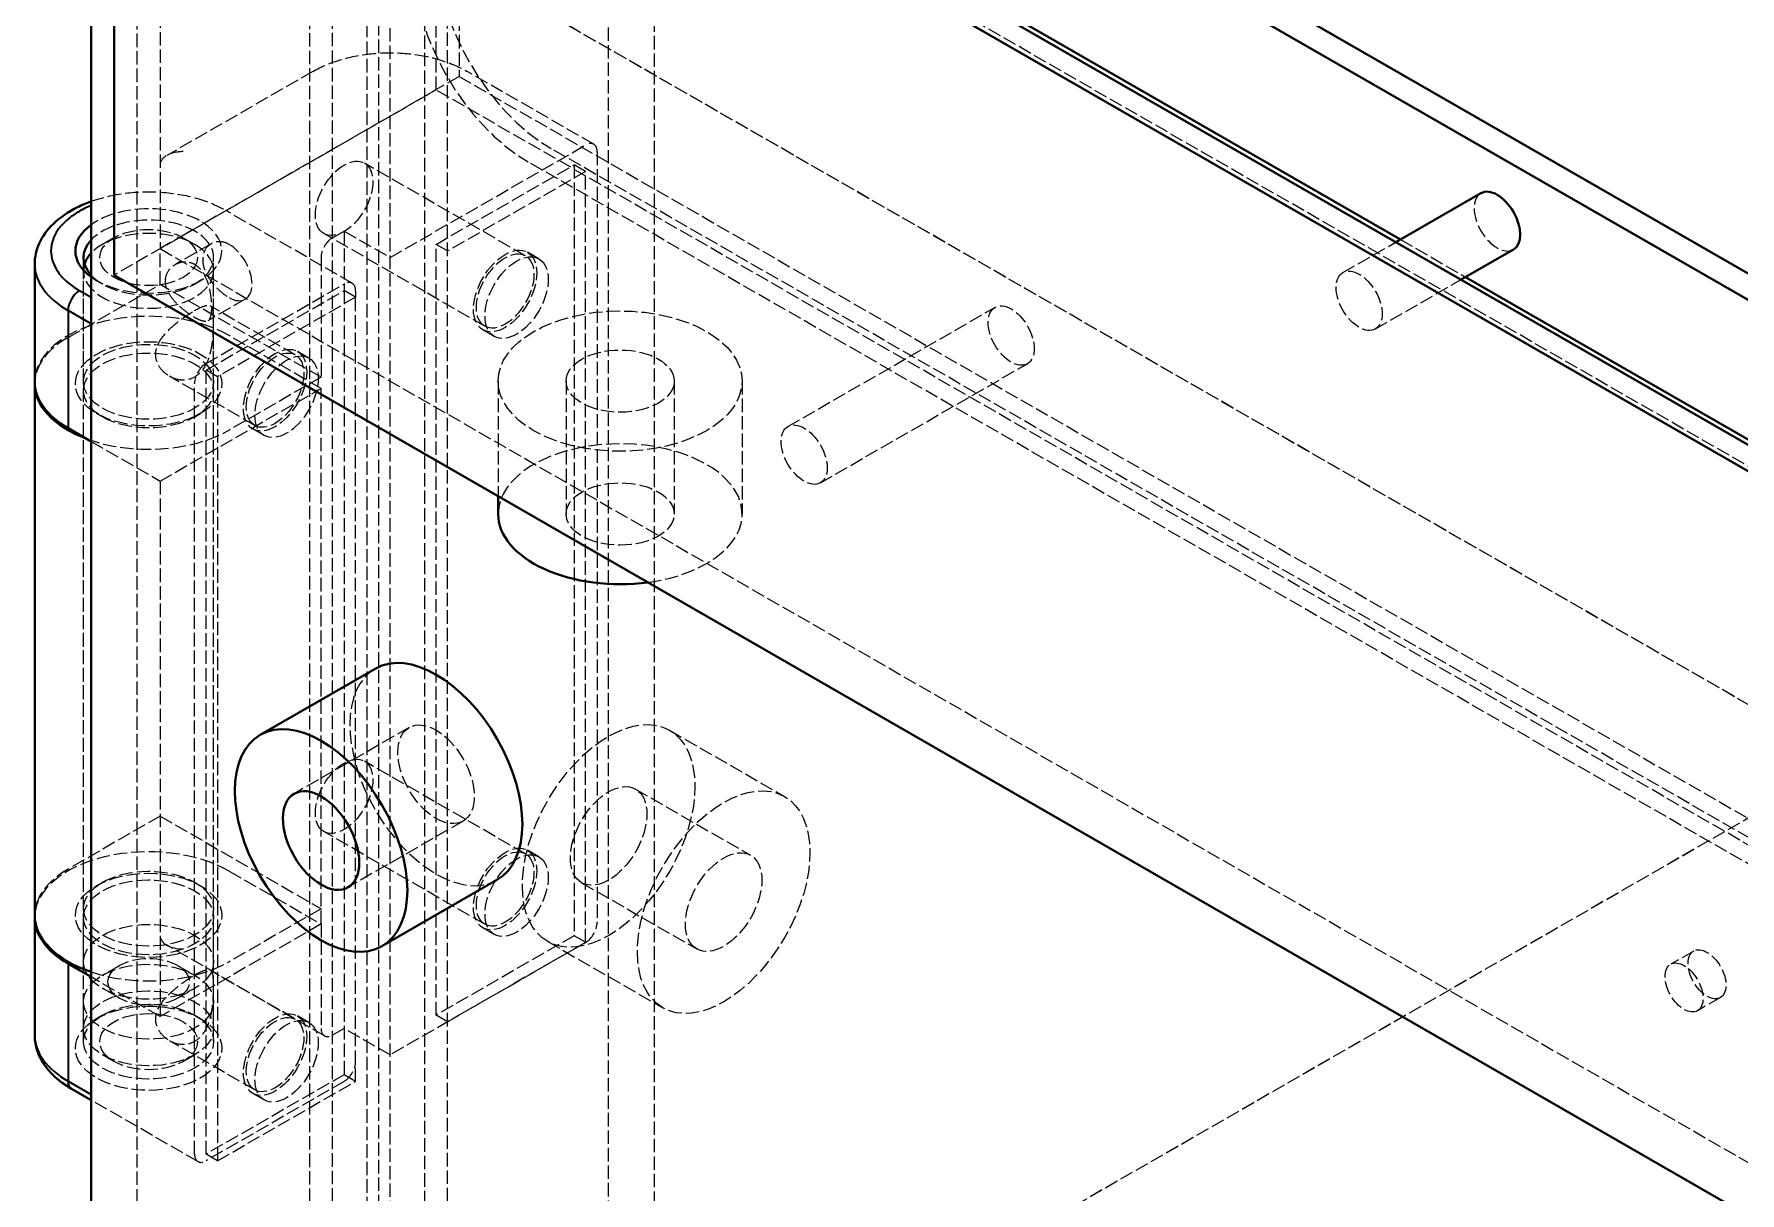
# Model space of a CAD drawing. Header units: millimetres. Extents: x 0 to 2378, y 0 to 1682.
# Drawn here: x 2101.38 to 2143.32, y 1424.07 to 1452.59 of the extents above; entities that cross this region are included whole.
import ezdxf

# ---------------------------------------------------------------- set-up
doc = ezdxf.new("R2010")
doc.units = ezdxf.units.MM
doc.header["$LTSCALE"] = 2
doc.linetypes.add('DASHED', pattern=[0.2067, 0.1654, -0.0413])
for name, color, linetype, lineweight, true_color in [('가려진 것(ISO)', 2, 'DASHED', 18, 0xffff00), ('가시적인 것(ISO)', 3, 'Continuous', 40, 0x00ff00), ('가시적인 좁은 것(ISO)', 3, 'Continuous', 35, 0x00ff00)]:
    doc.layers.add(name, color=color, linetype=linetype, lineweight=lineweight, true_color=true_color)

msp = doc.modelspace()

# ---------------------------------------------------------------- linework, layer by layer
at = {"layer": '가려진 것(ISO)'}
for p, q in [((2109.8483, 1539.4777), (2109.8483, 1413.9012)), ((2110.9797, 1539.1495), (2110.9797, 1414.5553)), ((2110.1312, 1414.0666), (2110.1312, 1538.6608)), ((2103.9086, 1410.4833), (2103.9086, 1535.0775)), ((2108.7169, 1416.5325), (2108.7169, 1529.354)), ((2115.5052, 1418.8191), (2115.5052, 1528.3705)), ((2116.6365, 1419.4732), (2116.6365, 1527.7164)), ((2111.5454, 1416.5414), (2111.5454, 1524.7846)), ((2111.8282, 1518.9115), (2111.8282, 1451.5456)), ((2104.4743, 1514.6767), (2104.4743, 1447.3108)), ((2109.5655, 1413.7384), (2109.5655, 1459.0692)), ((2108.1513, 1457.7817), (2108.1513, 1416.2068)), ((2191.5899, 1414.2787), (2119.1821, 1455.9755)), ((2111.2625, 1451.2174), (2111.2625, 1454.6725)), ((2185.3673, 1412.0009), (2114.091, 1453.0463)), ((2186.4987, 1411.3469), (2114.091, 1453.0437)), ((2111.8282, 1451.5456), (2104.4743, 1447.3108)), ((2108.2345, 1451.672), (2104.6408, 1449.6025)), ((2111.8282, 1451.5456), (2194.7011, 1403.8223)), ((2115.1391, 1449.8803), (2112.0278, 1451.672)), ((2111.2625, 1451.2174), (2103.3429, 1446.6568)), ((2198.9438, 1400.7251), (2111.2625, 1451.2174)), ((2110.1312, 1447.0918), (2114.9395, 1449.8607)), ((2186.4987, 1408.0767), (2114.091, 1449.7736)), ((2115.2223, 1449.6966), (2115.2223, 1430.7295)), ((2113.4586, 1447.1345), (2109.4988, 1449.4148)), ((2111.2625, 1447.4163), (2114.6566, 1449.3708)), ((2185.933, 1407.751), (2113.5253, 1449.4478)), ((2114.6566, 1449.3708), (2114.6566, 1430.4037)), ((2114.9395, 1449.2079), (2114.6566, 1449.3708)), ((2114.9395, 1449.2079), (2111.5454, 1447.2534)), ((2114.9395, 1430.2408), (2114.9395, 1449.2079)), ((2109.1994, 1446.4599), (2106.0881, 1448.2515)), ((2103.3397, 1447.5779), (2103.0557, 1447.4131)), ((2105.0432, 1447.5779), (2105.3272, 1447.4131)), ((2112.4605, 1445.4013), (2108.5008, 1447.6816)), ((2108.7169, 1447.5804), (2108.9998, 1447.7433)), ((2108.9998, 1447.7433), (2110.1312, 1447.0918)), ((2108.9998, 1447.7433), (2108.9998, 1446.2767)), ((2104.4743, 1447.3108), (2191.0242, 1397.4701)), ((2104.4743, 1446.4276), (2104.4743, 1447.3108)), ((2105.7315, 1447.4295), (2104.8508, 1446.9224)), ((2111.5454, 1447.2534), (2111.2625, 1447.4163)), ((2111.2625, 1428.4492), (2111.2625, 1447.4163)), ((2113.7914, 1447.0583), (2113.5085, 1447.2211)), ((2133.5614, 1446.7209), (2134.8627, 1447.4703)), ((2134.9751, 1447.535), (2136.5782, 1446.6118)), ((2102.5915, 1444.0335), (2102.5915, 1447.0911)), ((2102.5915, 1429.7591), (2102.5915, 1446.7641)), ((2105.7915, 1444.0335), (2105.7915, 1447.0911)), ((2105.7915, 1429.7591), (2105.7915, 1446.7641)), ((2108.4341, 1447.0905), (2108.4341, 1444.1473)), ((2102.2116, 1445.1246), (2104.4743, 1446.4276)), ((2103.0557, 1446.4421), (2102.9138, 1446.5245)), ((2108.4341, 1444.1473), (2104.4743, 1446.4276)), ((2105.3272, 1446.4421), (2105.4691, 1446.5245)), ((2105.6057, 1444.4857), (2108.9998, 1446.4402)), ((2134.3599, 1445.3344), (2136.4658, 1446.5471)), ((2105.6057, 1444.3222), (2108.9998, 1446.2767)), ((2106.5706, 1446.0664), (2105.6493, 1445.5359)), ((2107.8018, 1444.6945), (2105.7059, 1445.9014)), ((2109.2826, 1446.1139), (2105.8885, 1444.1593)), ((2108.9998, 1446.2767), (2108.9998, 1426.9826)), ((2109.2826, 1446.1139), (2108.9998, 1446.2767)), ((2109.2826, 1446.2761), (2109.2826, 1446.1139)), ((2109.2826, 1426.8197), (2109.2826, 1446.1139)), ((2119.9143, 1442.934), (2125.0054, 1445.8658)), ((2108.4341, 1443.8706), (2106.1714, 1445.1737)), ((2112.6935, 1445.1518), (2112.4106, 1445.3147)), ((2108.1345, 1444.6182), (2107.8517, 1444.7811)), ((2105.8885, 1444.1593), (2105.6057, 1444.3222)), ((2105.6057, 1425.0281), (2105.6057, 1444.3222)), ((2120.7127, 1441.5475), (2125.8039, 1444.4793)), ((2102.5915, 1431.0672), (2102.5915, 1443.8209)), ((2104.4743, 1441.5903), (2108.4341, 1443.8706)), ((2106.8037, 1442.9613), (2104.7078, 1444.1683)), ((2105.3228, 1425.0287), (2105.3228, 1443.9958)), ((2105.7915, 1431.0672), (2105.7915, 1443.8209)), ((2105.8885, 1444.1593), (2105.8885, 1424.8652)), ((2108.4341, 1444.1473), (2106.1714, 1442.8443)), ((2108.4341, 1430.6918), (2108.4341, 1443.8706)), ((2112.788, 1444.0507), (2112.788, 1441.2177)), ((2114.4586, 1444.0507), (2114.4586, 1440.7805)), ((2117.1174, 1444.0507), (2117.1174, 1440.7805)), ((2118.788, 1444.0507), (2118.788, 1440.7805)), ((2103.0557, 1443.1719), (2102.9138, 1443.2543)), ((2105.3272, 1443.1719), (2105.4691, 1443.2543)), ((2102.7772, 1442.5676), (2104.4743, 1441.5903)), ((2107.0366, 1442.7118), (2106.7538, 1442.8746)), ((2104.4743, 1441.5903), (2104.4743, 1428.4115)), ((2152.2747, 1438.333), (2109.8483, 1413.9012)), ((2152.2747, 1438.3355), (2110.9797, 1414.5553)), ((2110.5991, 1435.5267), (2107.7707, 1433.8979)), ((2117.0023, 1435.458), (2119.8307, 1433.8292)), ((2113.4586, 1432.4186), (2109.4988, 1434.6989)), ((2116.1686, 1434.0103), (2118.997, 1432.3815)), ((2104.4743, 1433.3469), (2102.2116, 1432.0438)), ((2104.4743, 1433.3469), (2108.4341, 1431.0666)), ((2112.4605, 1430.6855), (2108.5008, 1432.9658)), ((2111.9259, 1433.2226), (2109.0975, 1431.5938)), ((2113.7914, 1432.3424), (2113.5085, 1432.5053)), ((2103.0557, 1431.7162), (2102.9138, 1431.6338)), ((2105.3272, 1431.7162), (2105.4691, 1431.6338)), ((2106.1714, 1431.9948), (2108.4341, 1430.6918)), ((2114.8418, 1431.7062), (2117.6702, 1430.0774)), ((2102.5915, 1427.797), (2102.5915, 1430.8546)), ((2105.7915, 1427.797), (2105.7915, 1430.8546)), ((2108.4341, 1431.0666), (2106.1714, 1429.7635)), ((2108.4341, 1430.6918), (2104.4743, 1428.4115)), ((2108.4341, 1430.6918), (2108.4341, 1428.1234)), ((2114.6566, 1430.4037), (2111.2625, 1428.4492)), ((2112.6935, 1430.4359), (2112.4106, 1430.5988)), ((2114.9395, 1430.2408), (2114.6566, 1430.4037)), ((2108.5173, 1427.9397), (2104.6408, 1430.172)), ((2114.9395, 1430.2396), (2110.1312, 1427.4706)), ((2111.5454, 1428.2863), (2114.9395, 1430.2408)), ((2114.0081, 1430.2585), (2116.8365, 1428.6297)), ((2142.1873, 1430.0268), (2141.6216, 1429.701)), ((2103.4816, 1429.6742), (2103.0557, 1429.4271)), ((2104.9013, 1429.6742), (2105.3272, 1429.4271)), ((2107.8018, 1428.3435), (2105.7059, 1429.5505)), ((2104.4743, 1428.4115), (2102.7772, 1429.3887)), ((2102.5915, 1428.124), (2102.5915, 1428.7781)), ((2103.4816, 1428.863), (2103.0557, 1429.1101)), ((2104.9013, 1428.863), (2105.3272, 1429.1101)), ((2105.7915, 1428.124), (2105.7915, 1428.7781)), ((2142.846, 1428.8829), (2142.2803, 1428.5571)), ((2103.0557, 1428.446), (2102.9138, 1428.3636)), ((2105.3272, 1428.446), (2105.4691, 1428.3636)), ((2108.1345, 1428.2673), (2107.8517, 1428.4302)), ((2111.5454, 1428.2863), (2111.2625, 1428.4492)), ((2108.9998, 1428.1221), (2108.7169, 1427.9593)), ((2110.1312, 1427.4706), (2108.9998, 1428.1221)), ((2103.3397, 1427.3103), (2103.0557, 1427.475)), ((2106.8037, 1426.6104), (2104.7078, 1427.8173)), ((2105.0432, 1427.3103), (2105.3272, 1427.475)), ((2108.9998, 1426.9826), (2105.6057, 1425.0281)), ((2108.9998, 1426.8191), (2105.6057, 1424.8646)), ((2105.8885, 1424.8652), (2109.2826, 1426.8197)), ((2109.2826, 1426.8197), (2108.9998, 1426.9826)), ((2105.4061, 1424.845), (2102.7772, 1426.3588)), ((2107.0366, 1426.3608), (2106.7538, 1426.5237)), ((2105.8885, 1424.8652), (2105.6057, 1425.0281))]:
    msp.add_line(p, q, dxfattribs=at)
for centre, major_axis, ratio, start_param, end_param in [((2113.5253, 1452.718), (-1.9961, 3.4663), 0.5780931, 0.7873319, 2.3581282), ((2114.091, 1453.0437), (-1.9961, 3.4663), 0.5780931, 0.7873319, 2.3581282), ((2105.04, 1449.3708), (0.5657, 0), 0.5780931, 1.5707963, 3.1415927), ((2114.9395, 1449.5337), (0.1996, 0.3466), 0.5780931, 5.4958534, 7.0666498), ((2137.3548, 1447.9822), (0.3992, -0.6933), 0.5780931, 3.1415927, 6.2831853), ((2104.1915, 1447.2546), (1.8, 0), 0.5758617, 3.8086038, 8.7577668), ((2104.1915, 1447.0911), (1.6, 0), 0.5758617, 3.6282876, 8.938083), ((2104.1915, 1446.7641), (1.6, 0), 0.5758617, 2.9631861, 8.938083), ((2108.7169, 1447.2534), (0.1996, 0.3466), 0.5780931, 0.7834645, 2.3542608), ((2106.1714, 1446.7597), (0.3992, -0.6933), 0.5780931, 5.4997209, 8.6413135), ((2108.9998, 1446.1132), (0.1996, 0.3466), 0.5780931, 5.4958534, 7.0666498), ((2104.1915, 1444.0335), (-2.8, 0), 0.5758617, 3.9269908, 6.2831853), ((2104.1915, 1443.9845), (-2.8, 0), 0.5758617, 5.4977871, 6.2679737), ((2105.6057, 1444.1587), (0.1996, 0.3466), 0.5780931, 0.7834645, 2.3542608), ((2104.1915, 1443.9845), (-2.8, 0), 0.5758617, 0.9931922, 2.3561945), ((2115.788, 1440.7805), (-3, 0), 0.5758617, 1.7997543, 6.2831853), ((2111.2625, 1434.3746), (1.4971, -2.5998), 0.5780931, 3.1415927, 6.2831853), ((2104.1915, 1430.8546), (-2.8, 0), 0.5758617, 3.9269908, 6.2679737), ((2104.1915, 1430.9037), (-2.8, 0), 0.5758617, 5.4977871, 6.2831853), ((2105.04, 1430.4037), (0.5657, 0), 0.5780931, 3.1415927, 4.712389), ((2114.9395, 1430.5666), (-0.1996, -0.3466), 0.5780931, 0.7834645, 2.3542608), ((2104.1915, 1430.9037), (2.8, 0), 0.5758617, 4.1829186, 5.4977871), ((2108.7169, 1428.2863), (-0.1996, -0.3466), 0.5780931, 5.4958534, 7.0666498), ((2108.9998, 1427.1461), (-0.1996, -0.3466), 0.5780931, 0.7834645, 2.3542608), ((2105.6057, 1425.1916), (-0.1996, -0.3466), 0.5780931, 5.4958534, 7.0666498)]:
    msp.add_ellipse(centre, major_axis=major_axis, ratio=ratio, start_param=start_param, end_param=end_param, dxfattribs=at)
for centre, major_axis, ratio in [((2108.9998, 1448.5482), (-0.499, -0.8666), 0.5780931), ((2104.1915, 1447.0911), (-1.2, 0), 0.5758617), ((2112.9596, 1446.2679), (0.5489, 0.9532), 0.5780931), ((2112.9596, 1446.2679), (-0.499, -0.8666), 0.5780931), ((2113.2424, 1446.105), (0.5489, 0.9532), 0.5780931), ((2133.9607, 1446.0277), (0.3992, -0.6933), 0.5780931), ((2125.4047, 1445.1726), (0.3992, -0.6933), 0.5780931), ((2115.788, 1444.0507), (-3, 0), 0.5758617), ((2104.1915, 1443.9845), (-1.8, 0), 0.5758617), ((2104.1915, 1444.0335), (-1.6, 0), 0.5758617), ((2104.1915, 1443.8209), (-1.6, 0), 0.5758617), ((2107.3027, 1443.8279), (0.5489, 0.9532), 0.5780931), ((2107.3027, 1443.8279), (-0.499, -0.8666), 0.5780931), ((2107.5856, 1443.665), (0.5489, 0.9532), 0.5780931), ((2115.788, 1444.0507), (-1.3294, 0), 0.5758617), ((2120.3135, 1442.2408), (0.3992, -0.6933), 0.5780931), ((2115.788, 1440.7805), (-1.3294, 0), 0.5758617), ((2115.5052, 1432.8582), (-1.4971, -2.5998), 0.5780931), ((2111.2625, 1434.3746), (0.6634, -1.152), 0.5780931), ((2108.9998, 1433.8324), (-0.499, -0.8666), 0.5780931), ((2115.5052, 1432.8582), (-0.6634, -1.152), 0.5780931), ((2118.3336, 1431.2295), (-1.4971, -2.5998), 0.5780931), ((2112.9596, 1431.5521), (0.5489, 0.9532), 0.5780931), ((2112.9596, 1431.5521), (-0.499, -0.8666), 0.5780931), ((2113.2424, 1431.3892), (0.5489, 0.9532), 0.5780931), ((2118.3336, 1431.2295), (-0.6634, -1.152), 0.5780931), ((2104.1915, 1430.9037), (-1.8, 0), 0.5758617), ((2104.1915, 1431.0672), (-1.6, 0), 0.5758617), ((2104.1915, 1430.8546), (-1.6, 0), 0.5758617), ((2104.1915, 1429.7591), (-1.6, 0), 0.5758617), ((2142.5166, 1429.4548), (0.3294, -0.5719), 0.5780931), ((2104.1915, 1428.7781), (-1.6, 0), 0.5758617), ((2104.1915, 1429.2686), (-1, 0), 0.5758617), ((2141.951, 1429.1291), (0.3294, -0.5719), 0.5780931), ((2104.1915, 1428.124), (-1.6, 0), 0.5758617), ((2104.1915, 1427.797), (-1.6, 0), 0.5758617), ((2104.1915, 1427.6335), (-1.8, 0), 0.5758617), ((2104.1915, 1427.797), (-1.2, 0), 0.5758617), ((2107.3027, 1427.4769), (0.5489, 0.9532), 0.5780931), ((2107.3027, 1427.4769), (-0.499, -0.8666), 0.5780931), ((2107.5856, 1427.3141), (0.5489, 0.9532), 0.5780931)]:
    msp.add_ellipse(centre, major_axis=major_axis, ratio=ratio, dxfattribs=at)
for points, knots in [([(2108.2345, 1451.672), (2108.4436, 1451.7924), (2108.6782, 1451.8897), (2109.1797, 1452.0369), (2109.4467, 1452.0866), (2109.992, 1452.1363), (2110.2703, 1452.1363), (2110.8156, 1452.0866), (2111.0826, 1452.0369), (2111.5841, 1451.8897), (2111.8187, 1451.7924), (2112.0278, 1451.672)], [1.5707963, 1.5707963, 1.5707963, 1.5707963, 1.8849556, 1.8849556, 2.1991149, 2.1991149, 2.5132741, 2.5132741, 2.8274334, 2.8274334, 3.1415927, 3.1415927, 3.1415927, 3.1415927]), ([(2102.7772, 1448.4735), (2102.9256, 1448.5273), (2103.0812, 1448.5721), (2103.5248, 1448.6706), (2103.8233, 1448.7047), (2104.4206, 1448.7136), (2104.7193, 1448.6889), (2105.2923, 1448.5819), (2105.5664, 1448.4995), (2105.9099, 1448.3476), (2106.0012, 1448.3016), (2106.0881, 1448.2515)], [1.7946577, 1.7946577, 1.7946577, 1.7946577, 1.9882917, 1.9882917, 2.330144, 2.330144, 2.6697254, 2.6697254, 3.0109899, 3.0109899, 3.1415927, 3.1415927, 3.1415927, 3.1415927]), ([(2106.1714, 1447.4137), (2106.0999, 1447.4549), (2106.0197, 1447.4796), (2105.8651, 1447.484), (2105.7908, 1447.464), (2105.6702, 1447.394), (2105.6156, 1447.3394), (2105.542, 1447.2027), (2105.5231, 1447.1206), (2105.5231, 1446.9553), (2105.542, 1446.8618), (2105.6156, 1446.6766), (2105.6702, 1446.5847), (2105.7908, 1446.4234), (2105.8651, 1446.3429), (2106.0197, 1446.2047), (2106.0999, 1446.1468), (2106.1714, 1446.1057)], [-0.90954053, -0.90954053, -0.90954053, -0.90954053, -0.8337547, -0.8337547, -0.75796886, -0.75796886, -0.68216461, -0.68216461, -0.60636035, -0.60636035, -0.5305561, -0.5305561, -0.45475184, -0.45475184, -0.37896601, -0.37896601, -0.30318018, -0.30318018, -0.30318018, -0.30318018]), ([(2104.6056, 1446.5095), (2104.6056, 1446.4256), (2104.6293, 1446.3341), (2104.7175, 1446.1575), (2104.7814, 1446.0719), (2104.9179, 1445.922), (2105.0001, 1445.8469), (2105.1665, 1445.7153), (2105.2504, 1445.6587), (2105.3952, 1445.5753), (2105.464, 1445.544), (2105.5757, 1445.5154), (2105.619, 1445.5182), (2105.6806, 1445.5541), (2105.7032, 1445.5899), (2105.7311, 1445.6996), (2105.7369, 1445.7741), (2105.7369, 1445.858), (2105.7369, 1445.9419), (2105.7311, 1446.0438), (2105.7032, 1446.2551), (2105.6806, 1446.3644), (2105.619, 1446.5575), (2105.5757, 1446.655), (2105.464, 1446.818), (2105.3952, 1446.8834), (2105.2504, 1446.9668), (2105.1665, 1446.9894), (2105.0001, 1446.9864), (2104.9179, 1446.9613), (2104.7814, 1446.8822), (2104.7175, 1446.8227), (2104.6293, 1446.6783), (2104.6056, 1446.5934), (2104.6056, 1446.5095)], [-0.6150249, -0.6150249, -0.6150249, -0.6150249, -0.5380418, -0.5380418, -0.4610588, -0.4610588, -0.3842856, -0.3842856, -0.3075124, -0.3075124, -0.2307393, -0.2307393, -0.1539661, -0.1539661, -0.076983, -0.076983, 0, 0, 0, 0.076983, 0.076983, 0.1539661, 0.1539661, 0.2307393, 0.2307393, 0.3075124, 0.3075124, 0.3842856, 0.3842856, 0.4610588, 0.4610588, 0.5380418, 0.5380418, 0.6150249, 0.6150249, 0.6150249, 0.6150249]), ([(2105.3228, 1445.7856), (2105.2313, 1445.7329), (2105.1233, 1445.6628), (2104.9063, 1445.5033), (2104.7976, 1445.4138), (2104.6144, 1445.236), (2104.5265, 1445.1349), (2104.4025, 1444.9227), (2104.3675, 1444.8104), (2104.3675, 1444.7038), (2104.3675, 1444.5971), (2104.4025, 1444.4883), (2104.5265, 1444.3008), (2104.6144, 1444.2223), (2104.7976, 1444.1163), (2104.9063, 1444.0807), (2105.1233, 1444.0712), (2105.2313, 1444.0978), (2105.4144, 1444.2032), (2105.4982, 1444.2872), (2105.6285, 1444.4966), (2105.6753, 1444.6217), (2105.7376, 1444.8691), (2105.7572, 1445.0096), (2105.7787, 1445.2809), (2105.7817, 1445.4115), (2105.7817, 1445.6248), (2105.7787, 1445.7152), (2105.7572, 1445.8437), (2105.7376, 1445.8829), (2105.6753, 1445.9193), (2105.6285, 1445.9192), (2105.4982, 1445.8787), (2105.4144, 1445.8383), (2105.3228, 1445.7856)], [1.1697274, 1.1697274, 1.1697274, 1.1697274, 1.266818, 1.266818, 1.3639085, 1.3639085, 1.4617725, 1.4617725, 1.5596365, 1.5596365, 1.5596365, 1.6575005, 1.6575005, 1.7553644, 1.7553644, 1.852455, 1.852455, 1.9495456, 1.9495456, 2.0466362, 2.0466362, 2.1437268, 2.1437268, 2.2415908, 2.2415908, 2.3394547, 2.3394547, 2.4373187, 2.4373187, 2.5351827, 2.5351827, 2.6322733, 2.6322733, 2.7293639, 2.7293639, 2.7293639, 2.7293639]), ([(2105.3228, 1429.4346), (2105.2313, 1429.3819), (2105.1233, 1429.3118), (2104.9063, 1429.1524), (2104.7976, 1429.0629), (2104.6144, 1428.8851), (2104.5265, 1428.784), (2104.4025, 1428.5717), (2104.3675, 1428.4595), (2104.3675, 1428.3528), (2104.3675, 1428.2461), (2104.4025, 1428.1374), (2104.5265, 1427.9499), (2104.6144, 1427.8714), (2104.7976, 1427.7653), (2104.9063, 1427.7298), (2105.1233, 1427.7203), (2105.2313, 1427.7468), (2105.4144, 1427.8523), (2105.4982, 1427.9362), (2105.6285, 1428.1456), (2105.6753, 1428.2708), (2105.7376, 1428.5182), (2105.7572, 1428.6586), (2105.7787, 1428.9299), (2105.7817, 1429.0605), (2105.7817, 1429.2739), (2105.7787, 1429.3642), (2105.7572, 1429.4927), (2105.7376, 1429.5319), (2105.6753, 1429.5683), (2105.6285, 1429.5683), (2105.4982, 1429.5278), (2105.4144, 1429.4874), (2105.3228, 1429.4346)], [1.1697274, 1.1697274, 1.1697274, 1.1697274, 1.266818, 1.266818, 1.3639085, 1.3639085, 1.4617725, 1.4617725, 1.5596365, 1.5596365, 1.5596365, 1.6575005, 1.6575005, 1.7553644, 1.7553644, 1.852455, 1.852455, 1.9495456, 1.9495456, 2.0466362, 2.0466362, 2.1437268, 2.1437268, 2.2415908, 2.2415908, 2.3394547, 2.3394547, 2.4373187, 2.4373187, 2.5351827, 2.5351827, 2.6322733, 2.6322733, 2.7293639, 2.7293639, 2.7293639, 2.7293639])]:
    msp.add_open_spline(points, degree=3, knots=knots, dxfattribs=at)
at = {"layer": '가시적인 것(ISO)'}
for p, q in [((2103.3429, 1515.3307), (2103.3429, 1446.6568)), ((2102.7772, 1409.8293), (2102.7772, 1457.5899)), ((2117.4851, 1457.4774), (2164.0127, 1430.684)), ((2164.0127, 1430.0324), (2116.9194, 1457.1517)), ((2125.9703, 1456.8057), (2164.0127, 1434.8986)), ((2164.0127, 1434.2471), (2125.4047, 1456.48)), ((2122.4361, 1454.7558), (2134.9751, 1447.535)), ((2134.8627, 1447.4703), (2136.9555, 1448.6755)), ((2136.4658, 1446.5471), (2137.754, 1447.2889)), ((2101.3915, 1444.0335), (2101.3915, 1446.9276)), ((2103.3429, 1446.6568), (2191.0242, 1396.1645)), ((2136.5782, 1446.6118), (2149.1172, 1439.3911)), ((2101.3915, 1443.9845), (2101.3915, 1430.9037)), ((2102.2116, 1442.8934), (2102.7772, 1442.5676)), ((2112.788, 1441.2177), (2112.788, 1440.7805)), ((2109.7654, 1436.9744), (2106.937, 1435.3456)), ((2112.7596, 1431.7749), (2109.9312, 1430.1461)), ((2101.3915, 1427.9605), (2101.3915, 1430.8546)), ((2102.7772, 1429.3887), (2102.2116, 1429.7145)), ((2102.7772, 1426.3588), (2102.2948, 1426.6366))]:
    msp.add_line(p, q, dxfattribs=at)
for centre, major_axis, ratio, start_param, end_param in [((2137.3548, 1447.9822), (-0.3992, 0.6933), 0.5780931, 3.1415927, 6.2831853), ((2104.1915, 1447.2546), (-1.8, 0), 0.5758617, 5.6161742, 6.9501964), ((2104.1915, 1447.0911), (-1.6, 0), 0.5758617, 5.7964904, 6.7698803), ((2104.1915, 1446.7641), (-1.6, 0), 0.5758617, 5.7964904, 6.1047787), ((2104.1915, 1443.9845), (-2.8, 0), 0.5758617, 6.2679737, 7.2763775), ((2104.1915, 1444.0335), (-2.8, 0), 0.5758617, 0, 0.7853982), ((2115.788, 1440.7805), (-3, 0), 0.5758617, 0, 1.7997543), ((2111.2625, 1434.3746), (-1.4971, 2.5998), 0.5780931, 3.1415927, 6.2831853), ((2104.1915, 1430.8546), (-2.8, 0), 0.5758617, 6.2679737, 7.0685835), ((2104.1915, 1430.9037), (-2.8, 0), 0.5758617, 0, 1.041326)]:
    msp.add_ellipse(centre, major_axis=major_axis, ratio=ratio, start_param=start_param, end_param=end_param, dxfattribs=at)
for major_axis in [(1.4971, -2.5998), (0.6634, -1.152)]:
    msp.add_ellipse((2108.4341, 1432.7458), major_axis=major_axis, ratio=0.5780931, dxfattribs=at)
for points, knots in [([(2101.3915, 1446.9276), (2101.3915, 1447.1031), (2101.4311, 1447.2778), (2101.5827, 1447.6147), (2101.7, 1447.7743), (2102.0114, 1448.0789), (2102.2154, 1448.2177), (2102.5502, 1448.3843), (2102.6616, 1448.4316), (2102.7772, 1448.4735)], [0.7853982, 0.7853982, 0.7853982, 0.7853982, 1.0389168, 1.0389168, 1.3173777, 1.3173777, 1.6436739, 1.6436739, 1.7946577, 1.7946577, 1.7946577, 1.7946577]), ([(2101.3915, 1427.9605), (2101.3915, 1427.8518), (2101.4065, 1427.7431), (2101.4642, 1427.5334), (2101.5067, 1427.4323), (2101.6144, 1427.2415), (2101.6794, 1427.1517), (2101.8275, 1426.9843), (2101.9107, 1426.9066), (2102.092, 1426.7628), (2102.1902, 1426.6968), (2102.2948, 1426.6366)], [5.49778714, 5.49778714, 5.49778714, 5.49778714, 5.65486678, 5.65486678, 5.81194641, 5.81194641, 5.96902604, 5.96902604, 6.12610567, 6.12610567, 6.28318531, 6.28318531, 6.28318531, 6.28318531])]:
    msp.add_open_spline(points, degree=3, knots=knots, dxfattribs=at)
at = {"layer": '가시적인 좁은 것(ISO)'}
for p, q in [((2102.4944, 1446.2774), (2102.7772, 1446.1145)), ((2102.2116, 1445.7875), (2102.2116, 1442.8934)), ((2102.7772, 1445.4617), (2102.2116, 1445.7875)), ((2102.2116, 1429.7145), (2102.2116, 1426.8204)), ((2102.2116, 1426.8204), (2102.7772, 1426.4946))]:
    msp.add_line(p, q, dxfattribs=at)
for centre, major_axis, ratio, start_param, end_param in [((2104.1915, 1446.9276), (-2.8, 0), 0.5758617, 0, 0.7853982), ((2102.4944, 1445.9504), (-0.1996, -0.3466), 0.5780931, 3.9250571, 5.4958534), ((2104.1915, 1427.9605), (-2.8, 0), 0.5758617, 0, 0.7853982), ((2102.4944, 1426.9833), (-0.1996, -0.3466), 0.5780931, 5.4958534, 6.2831853)]:
    msp.add_ellipse(centre, major_axis=major_axis, ratio=ratio, start_param=start_param, end_param=end_param, dxfattribs=at)
msp.add_open_spline([(2102.7772, 1448.3713), (2102.6768, 1448.3291), (2102.5824, 1448.2826), (2102.4944, 1448.2319), (2102.3972, 1448.1759), (2102.3089, 1448.1156), (2102.2297, 1448.0508), (2102.2244, 1448.0465), (2102.2194, 1448.0424), (2102.2139, 1448.0378), (2102.1368, 1447.9732), (2102.0697, 1447.9054), (2102.0127, 1447.8342), (2102.0046, 1447.8241), (2101.9969, 1447.8143), (2101.9889, 1447.8036), (2101.9406, 1447.7393), (2101.9011, 1447.6734), (2101.8703, 1447.6059), (2101.86, 1447.5834), (2101.8509, 1447.5612), (2101.8424, 1447.5378), (2101.8084, 1447.4445), (2101.7915, 1447.35), (2101.7915, 1447.2546), (2101.7914, 1447.1712), (2101.8044, 1447.0885), (2101.8304, 1447.0065), (2101.8342, 1446.9948), (2101.8382, 1446.9829), (2101.8424, 1446.9714), (2101.8714, 1446.8915), (2101.9124, 1446.8137), (2101.9654, 1446.738), (2101.973, 1446.7272), (2101.9812, 1446.716), (2101.9889, 1446.7057), (2102.0468, 1446.6287), (2102.1163, 1446.5552), (2102.1975, 1446.4854), (2102.2029, 1446.4808), (2102.2087, 1446.4759), (2102.2139, 1446.4715), (2102.297, 1446.402), (2102.3905, 1446.3372), (2102.4944, 1446.2774)], degree=3, knots=[0.44695789, 0.44695789, 0.44695789, 0.44695789, 0.5, 0.5, 0.5, 0.55859375, 0.55859375, 0.55859375, 0.5625, 0.5625, 0.5625, 0.6171875, 0.6171875, 0.6171875, 0.625, 0.625, 0.625, 0.671875, 0.671875, 0.671875, 0.6875, 0.6875, 0.6875, 0.75, 0.75, 0.75, 0.8046875, 0.8046875, 0.8046875, 0.8125, 0.8125, 0.8125, 0.8671875, 0.8671875, 0.8671875, 0.875, 0.875, 0.875, 0.93359375, 0.93359375, 0.93359375, 0.9375, 0.9375, 0.9375, 1, 1, 1, 1], dxfattribs=at)

doc.saveas('drawing.dxf')
